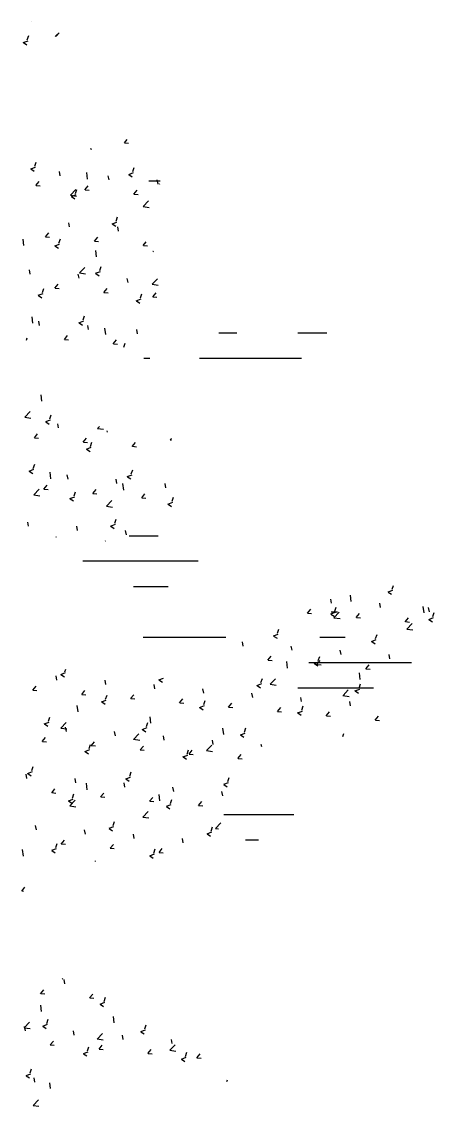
# Model space of a CAD drawing. Header units: millimetres. Extents: x 87938 to 265635, y 330093 to 434310.
# Drawn here: x 148102 to 149170, y 385488 to 388293 of the extents above; entities that cross this region are included whole.
import ezdxf

# ---------------------------------------------------------------- set-up
doc = ezdxf.new("R2010")
doc.units = ezdxf.units.MM

# ---------------------------------------------------------------- blocks, each defined once
blk = doc.blocks.new('A$C344D2886')
at = {"linetype": 'Continuous'}
for p, q in [((5101.1, 6769.8), (5101.1, 6770)), ((5089.6, 6723.3), (5093.2, 6734)), ((5161.8, 6731.3), (5167.9, 6737.7)), ((5165.2, 6733.2), (5171.9, 6741.3)), ((5165.5, 6733.3), (5166.2, 6733.3)), ((5079.1, 6716.2), (5091.5, 6720.9)), ((5079.4, 6716), (5088.2, 6710.1)), ((5340.7, 6456.8), (5347.8, 6465.3)), ((5341, 6456.8), (5351.5, 6455.9)), ((5252.4, 6442.4), (5255.9, 6440)), ((5109.1, 6396.4), (5112.7, 6407.1)), ((5098.6, 6389.3), (5110.9, 6394)), ((5098.9, 6389.1), (5107.6, 6383.1)), ((5174.6, 6371.7), (5172.5, 6382.7)), ((5245.5, 6362.9), (5243.6, 6379.7)), ((5301.1, 6360.6), (5299.1, 6371.7)), ((5352.1, 6375.1), (5364.5, 6379.9)), ((5352.4, 6374.9), (5361.2, 6369)), ((5362.7, 6382.3), (5366.2, 6392.9)), ((5112, 6346.2), (5120.6, 6356.3)), ((5112.4, 6346.3), (5122.9, 6345.4)), ((5238.6, 6335.1), (5247.1, 6345.2)), ((5404.1, 6358.1), (5433.6, 6358.1)), ((5427.7, 6349.5), (5425.6, 6360.6)), ((5432.1, 6348.7), (5431.9, 6350.5)), ((5200.9, 6321.2), (5214.7, 6335.6)), ((5200.9, 6321.3), (5216.6, 6318.9)), ((5203.9, 6318.2), (5216.2, 6323)), ((5204.2, 6318), (5212.9, 6312.1)), ((5214.4, 6325.4), (5218, 6336)), ((5238.9, 6335.2), (5249.5, 6334.3)), ((5365.1, 6324), (5373.6, 6334.2)), ((5365.5, 6324.1), (5376, 6323.2)), ((5389.2, 6292), (5403, 6306.4)), ((5389.2, 6292.1), (5404.9, 6289.7)), ((5319.7, 6254.3), (5323.3, 6265)), ((5199.1, 6239), (5197, 6250)), ((5309.2, 6247.2), (5321.5, 6251.9)), ((5309.5, 6247), (5318.3, 6241.1)), ((5325.6, 6227.9), (5323.6, 6239)), ((5080.6, 6191), (5078.7, 6207.8)), ((5136.5, 6213.5), (5145, 6223.6)), ((5136.9, 6213.6), (5147.4, 6212.6)), ((5171.5, 6197.4), (5175.1, 6208.1)), ((5263.1, 6202.4), (5271.6, 6212.5)), ((5263.4, 6202.5), (5274, 6201.6)), ((5389.6, 6191.3), (5397.2, 6200.4)), ((5160.9, 6190.3), (5173.3, 6195)), ((5161.2, 6190.1), (5170, 6184.2)), ((5268.9, 6161.8), (5267, 6178.6)), ((5390, 6191.4), (5400.5, 6190.5)), ((5414.5, 6176.2), (5415.2, 6176.4)), ((5414.8, 6176), (5416.3, 6174.9)), ((5097, 6117.3), (5095, 6128.4)), ((5223.5, 6106.3), (5221.5, 6117.3)), ((5224.3, 6120.2), (5238.1, 6134.5)), ((5224.3, 6120.3), (5240, 6117.8)), ((5266.3, 6119.3), (5278.6, 6124)), ((5266.6, 6119.1), (5275.3, 6113.1)), ((5276.8, 6126.4), (5280.4, 6137.1)), ((5161, 6080.8), (5169.5, 6090.9)), ((5350.1, 6095.2), (5348.1, 6106.2)), ((5412.6, 6091), (5426.4, 6105.3)), ((5412.6, 6091.1), (5428.3, 6088.6)), ((5118, 6062.4), (5130.4, 6067.1)), ((5118.3, 6062.1), (5127.1, 6056.2)), ((5128.6, 6069.5), (5132.1, 6080.2)), ((5161.3, 6080.9), (5171.9, 6079.9)), ((5287.6, 6069.7), (5296.1, 6079.8)), ((5287.9, 6069.8), (5298.4, 6068.9)), ((5382.1, 6055.4), (5385.7, 6066)), ((5414.1, 6058.6), (5422.6, 6068.8)), ((5371.6, 6048.2), (5383.9, 6053)), ((5371.9, 6048), (5380.6, 6042.1)), ((5414.4, 6058.7), (5425, 6057.8)), ((5104, 5990), (5102.1, 6006.7)), ((5233.9, 5998.5), (5237.4, 6009.1)), ((5121.5, 5984.6), (5119.4, 5995.7)), ((5223.3, 5991.3), (5235.7, 5996.1)), ((5223.6, 5991.1), (5232.4, 5985.2)), ((5248, 5973.6), (5246, 5984.6)), ((5292.3, 5960.8), (5290.4, 5977.5)), ((5087.3, 5946.6), (5089.2, 5952.2)), ((5185.5, 5948.1), (5194, 5958.2)), ((5185.8, 5948.1), (5196.4, 5947.2)), ((5374.6, 5962.5), (5372.5, 5973.5)), ((5584.6, 5964.9), (5631.7, 5964.9)), ((5789.6, 5964.9), (5864.6, 5964.9)), ((5312, 5937), (5320.5, 5947.1)), ((5312.4, 5937.1), (5322.9, 5936.2)), ((5339.4, 5928.1), (5342.8, 5938.1)), ((5391.1, 5899.3), (5406.2, 5899.3)), ((5535.4, 5899.3), (5799.1, 5899.3)), ((5127.4, 5788.9), (5125.5, 5805.1)), ((5082.8, 5747.2), (5096.6, 5761.6)), ((5148, 5742.6), (5151.6, 5753.2)), ((5082.8, 5747.3), (5098.5, 5744.9)), ((5137.5, 5735.5), (5149.8, 5740.2)), ((5137.8, 5735.2), (5146.5, 5729.3)), ((5170.4, 5719.2), (5168.4, 5730.3)), ((5271.1, 5718), (5276.1, 5723.2)), ((5107.9, 5693.7), (5116.4, 5703.8)), ((5271.1, 5718.1), (5286.8, 5715.7)), ((5297, 5708.1), (5296.3, 5712)), ((5108.2, 5693.8), (5118.8, 5692.9)), ((5234.4, 5682.6), (5243, 5692.8)), ((5234.8, 5682.7), (5245.3, 5681.8)), ((5242.8, 5664.4), (5255.1, 5669.2)), ((5253.3, 5671.6), (5256.9, 5682.2)), ((5361, 5671.6), (5369.5, 5681.7)), ((5361.3, 5671.7), (5371.9, 5670.7)), ((5459.4, 5688.8), (5462.7, 5692.3)), ((5459.4, 5688.9), (5462.9, 5688.4)), ((5243.1, 5664.2), (5251.9, 5658.3)), ((5094.5, 5607.5), (5106.9, 5612.3)), ((5105.1, 5614.6), (5108.7, 5625.3)), ((5358.6, 5600.5), (5362.2, 5611.2)), ((5094.8, 5607.3), (5103.6, 5601.4)), ((5150.8, 5587.8), (5148.9, 5604.6)), ((5194.9, 5586.5), (5192.9, 5597.6)), ((5321.5, 5575.4), (5319.4, 5586.5)), ((5348.1, 5593.4), (5360.4, 5598.1)), ((5348.4, 5593.2), (5357.2, 5587.2)), ((5106.2, 5546.2), (5119.9, 5560.5)), ((5132.4, 5561), (5140.9, 5571.1)), ((5132.7, 5561.1), (5143.3, 5560.2)), ((5258.9, 5549.9), (5267.4, 5560.1)), ((5339.1, 5558.6), (5337.1, 5575.4)), ((5448, 5564.4), (5446, 5575.4)), ((5106.2, 5546.3), (5121.9, 5543.8)), ((5199.9, 5536.5), (5212.2, 5541.2)), ((5200.2, 5536.3), (5208.9, 5530.3)), ((5210.4, 5543.6), (5214, 5554.3)), ((5259.3, 5550), (5269.8, 5549.1)), ((5294.5, 5517), (5308.2, 5531.3)), ((5385.5, 5538.9), (5394, 5549)), ((5385.8, 5538.9), (5396.4, 5538)), ((5453.4, 5522.4), (5465.8, 5527.1)), ((5463.9, 5529.5), (5467.5, 5540.1)), ((5294.5, 5517.1), (5310.1, 5514.6)), ((5453.7, 5522.1), (5462.5, 5516.2)), ((5092.8, 5464.9), (5090.8, 5475.9)), ((5315.7, 5472.6), (5319.3, 5483.2)), ((5219.4, 5453.8), (5217.4, 5464.8)), ((5305.2, 5465.4), (5317.5, 5470.2)), ((5305.5, 5465.2), (5314.2, 5459.3)), ((5345.9, 5443), (5343.9, 5453.8)), ((5164, 5436.8), (5165.4, 5438.4)), ((5291.3, 5426.6), (5291.9, 5427.4)), ((5352.7, 5440.6), (5428.3, 5440.6)), ((5233.1, 5375.1), (5531.2, 5375.1)), ((5364.3, 5309.5), (5453.6, 5309.5)), ((6033.4, 5302.3), (6036.6, 5311.6)), ((5876.6, 5265.7), (5874.6, 5276.8)), ((5927.4, 5270), (5925.4, 5286.7)), ((6022.9, 5295.1), (6035.3, 5299.9)), ((6023.2, 5294.9), (6032, 5289)), ((5814.1, 5240.2), (5822.6, 5250.4)), ((5885.2, 5245.3), (5888.8, 5256)), ((6003.2, 5254.6), (6001.1, 5265.7)), ((6115.7, 5240.8), (6113.7, 5257.5)), ((6129.7, 5243.6), (6127.7, 5254.6)), ((5814.4, 5240.3), (5825, 5239.4)), ((5874.7, 5238.2), (5887, 5243)), ((5875, 5238), (5883.7, 5232.1)), ((5875.1, 5244), (5892.2, 5244)), ((5882.7, 5228.4), (5898.4, 5226)), ((5882.8, 5228.3), (5896.5, 5242.6)), ((5940.6, 5229.1), (5949.1, 5239.3)), ((5941, 5229.2), (5951.5, 5228.3)), ((6067.2, 5218.1), (6075.7, 5228.2)), ((6067.5, 5218.2), (6078.1, 5217.2)), ((6128.2, 5224.1), (6140.6, 5228.8)), ((6128.5, 5223.9), (6137.3, 5217.9)), ((6138.8, 5231.2), (6142.3, 5241.9)), ((5737, 5188.4), (5740.5, 5199.1)), ((6071, 5199.2), (6086.7, 5196.8)), ((6071.1, 5199.1), (6084.8, 5213.4)), ((5389.5, 5178.5), (5603.2, 5178.5)), ((5648, 5155.2), (5646, 5166.2)), ((5726.4, 5181.3), (5738.8, 5186.1)), ((5726.7, 5181.1), (5735.5, 5175.2)), ((5846.4, 5178.5), (5911.8, 5178.5)), ((5980, 5167.2), (5992.3, 5171.9)), ((5980.3, 5167), (5989, 5161)), ((5990.5, 5174.3), (5994.1, 5185)), ((5774.5, 5144.1), (5772.5, 5155.1)), ((5901.1, 5133), (5899, 5144.1)), ((5712, 5118.6), (5720.5, 5128.7)), ((5712.3, 5118.7), (5722.9, 5117.8)), ((5762.5, 5098.1), (5760.5, 5114.9)), ((5817.6, 5112.9), (6083.2, 5112.9)), ((5831.7, 5110.3), (5844.1, 5115)), ((5832, 5110.1), (5840.8, 5104.1)), ((5838.6, 5107.5), (5847.1, 5117.6)), ((5838.9, 5107.6), (5849.4, 5106.7)), ((5842.3, 5117.4), (5845.8, 5128.1)), ((5965.1, 5096.4), (5973.6, 5106.6)), ((6027.6, 5121.9), (6025.6, 5133)), ((5166.3, 5066.7), (5164.2, 5077.8)), ((5176.4, 5081.6), (5188.7, 5086.4)), ((5176.7, 5081.4), (5185.5, 5075.5)), ((5186.9, 5088.8), (5189, 5094.9)), ((5950.8, 5068.9), (5948.8, 5085.7)), ((5965.4, 5096.5), (5976, 5095.6)), ((5103.8, 5041.2), (5112.3, 5051.4)), ((5292.8, 5055.7), (5290.8, 5066.7)), ((5419.4, 5044.6), (5417.3, 5055.6)), ((5429.9, 5067.5), (5442.3, 5072.2)), ((5430.2, 5067.3), (5439, 5061.4)), ((5683.5, 5053.4), (5695.8, 5058.1)), ((5683.8, 5053.2), (5692.6, 5047.2)), ((5694, 5060.5), (5697.6, 5071.2)), ((5717.8, 5056.5), (5733.5, 5054.1)), ((5717.9, 5056.4), (5731.6, 5070.7)), ((5947.6, 5046.4), (5951.2, 5057)), ((5104.1, 5041.3), (5114.6, 5040.4)), ((5230.3, 5030.2), (5238.8, 5040.3)), ((5230.6, 5030.2), (5241.2, 5029.3)), ((5292.2, 5017.7), (5295.8, 5028.4)), ((5356.8, 5019.1), (5365.4, 5029.2)), ((5545.9, 5033.5), (5543.9, 5044.6)), ((5672.5, 5022.4), (5670.4, 5033.5)), ((5788.9, 5047.4), (5984.8, 5047.4)), ((5799, 5011.4), (5797, 5022.4)), ((5906.1, 5027.3), (5921.8, 5024.9)), ((5906.2, 5027.2), (5919.9, 5041.5)), ((5937, 5039.2), (5949.4, 5044)), ((5937.3, 5039), (5946.1, 5033.1)), ((5221, 4984.6), (5219, 5001.4)), ((5281.7, 5010.6), (5294, 5015.3)), ((5282, 5010.4), (5290.8, 5004.5)), ((5357.2, 5019.2), (5367.7, 5018.3)), ((5483.4, 5008), (5491.9, 5018.2)), ((5483.7, 5008.1), (5494.3, 5007.2)), ((5535.2, 4996.5), (5547.6, 5001.2)), ((5535.5, 4996.2), (5544.3, 4990.3)), ((5545.8, 5003.6), (5549.4, 5014.3)), ((5609.9, 4996.9), (5618.4, 5007.1)), ((5610.3, 4997), (5620.8, 4996.1)), ((5736.5, 4985.9), (5745, 4996)), ((5799.3, 4989.5), (5802.9, 5000.1)), ((5925.6, 5000.3), (5923.5, 5011.4)), ((5144, 4960.8), (5147.6, 4971.5)), ((5409.3, 4955.4), (5407.3, 4972.2)), ((5736.8, 4986), (5747.4, 4985)), ((5788.8, 4982.3), (5801.2, 4987.1)), ((5789.1, 4982.1), (5797.9, 4976.2)), ((5863, 4974.8), (5871.5, 4984.9)), ((5863.4, 4974.9), (5873.9, 4974)), ((5989.6, 4963.7), (5998.1, 4973.9)), ((5133.5, 4953.7), (5145.8, 4958.4)), ((5133.7, 4953.5), (5142.5, 4947.6)), ((5176.3, 4943.1), (5192, 4940.6)), ((5176.4, 4943), (5190.1, 4957.3)), ((5190.8, 4934), (5188.7, 4945.1)), ((5387, 4939.6), (5399.4, 4944.3)), ((5387.3, 4939.3), (5396.1, 4933.4)), ((5397.5, 4946.7), (5401.1, 4957.4)), ((5597.6, 4926.2), (5595.6, 4943)), ((5651.1, 4932.6), (5654.7, 4943.2)), ((5989.9, 4963.8), (6000.5, 4962.9)), ((5128.2, 4908.5), (5136.7, 4918.7)), ((5317.3, 4922.9), (5315.3, 4934)), ((5364.6, 4913.9), (5380.3, 4911.4)), ((5364.7, 4913.8), (5378.4, 4928.1)), ((5443.9, 4911.9), (5441.8, 4922.9)), ((5570.4, 4900.8), (5568.4, 4911.9)), ((5640.6, 4925.4), (5652.9, 4930.2)), ((5640.9, 4925.2), (5649.6, 4919.3)), ((5905.7, 4921.5), (5908.2, 4929.1)), ((5128.6, 4908.6), (5139.1, 4907.7)), ((5238.8, 4882.7), (5251.1, 4887.4)), ((5239.1, 4882.4), (5247.8, 4876.5)), ((5249.3, 4889.8), (5252.9, 4900.5)), ((5254.8, 4897.4), (5263.3, 4907.6)), ((5255.1, 4897.5), (5265.7, 4896.6)), ((5381.3, 4886.4), (5389.8, 4896.5)), ((5381.7, 4886.5), (5392.2, 4885.5)), ((5502.9, 4875.7), (5506.4, 4886.3)), ((5507.9, 4875.3), (5516.4, 4885.4)), ((5552.9, 4884.7), (5568.6, 4882.2)), ((5553, 4884.6), (5566.7, 4898.9)), ((5696, 4894.7), (5694.9, 4900.8)), ((5492.3, 4868.5), (5504.7, 4873.3)), ((5492.6, 4868.3), (5501.4, 4862.4)), ((5508.2, 4875.4), (5518.8, 4874.5)), ((5634.4, 4864.2), (5642.9, 4874.4)), ((5634.8, 4864.3), (5645.3, 4863.4)), ((5090.5, 4825.8), (5102.9, 4830.5)), ((5090.8, 4825.5), (5099.6, 4819.6)), ((5101.1, 4832.9), (5104.6, 4843.5)), ((5354.6, 4818.8), (5358.2, 4829.4)), ((5088.7, 4812.4), (5086.7, 4823.4)), ((5215.2, 4801.3), (5213.2, 4812.4)), ((5244.4, 4783.6), (5242.4, 4800.3)), ((5341.8, 4790.2), (5339.8, 4801.3)), ((5344.1, 4811.6), (5356.4, 4816.4)), ((5344.4, 4811.4), (5353.2, 4805.5)), ((5597.6, 4797.5), (5610, 4802.2)), ((5597.9, 4797.3), (5606.7, 4791.4)), ((5608.2, 4804.6), (5611.7, 4815.3)), ((5152.7, 4775.8), (5161.2, 4785.9)), ((5153.1, 4775.9), (5163.6, 4775)), ((5206.4, 4761.9), (5210, 4772.5)), ((5279.3, 4764.7), (5287.8, 4774.9)), ((5432.7, 4754.4), (5430.7, 4771.1)), ((5468.3, 4779.2), (5466.3, 4790.2)), ((5594.9, 4768.1), (5592.8, 4779.2)), ((5195.8, 4754.7), (5208.2, 4759.5)), ((5196.1, 4754.5), (5204.9, 4748.6)), ((5199.7, 4742), (5215.4, 4739.6)), ((5199.8, 4741.9), (5213.5, 4756.2)), ((5279.6, 4764.8), (5290.1, 4763.9)), ((5405.8, 4753.7), (5414.3, 4763.8)), ((5406.1, 4753.8), (5416.7, 4752.8)), ((5449.4, 4740.6), (5461.7, 4745.3)), ((5459.9, 4747.7), (5463.5, 4758.4)), ((5532.4, 4742.6), (5540.9, 4752.7)), ((5532.7, 4742.7), (5543.2, 4741.8)), ((5388.1, 4712.7), (5401.8, 4727)), ((5449.7, 4740.4), (5458.5, 4734.5)), ((5598.2, 4719.7), (5778.6, 4719.7)), ((5113.2, 4679.7), (5111.1, 4690.7)), ((5301.2, 4683.7), (5313.5, 4688.4)), ((5311.7, 4690.8), (5315.3, 4701.5)), ((5388, 4712.8), (5403.7, 4710.4)), ((5565.2, 4676.7), (5568.8, 4687.4)), ((5576.4, 4683.5), (5590.1, 4697.8)), ((5239.7, 4668.6), (5237.7, 4679.7)), ((5301.4, 4683.5), (5310.2, 4677.5)), ((5366.3, 4657.5), (5364.2, 4668.6)), ((5492.8, 4646.5), (5490.8, 4657.5)), ((5554.7, 4669.6), (5567.1, 4674.3)), ((5555, 4669.3), (5563.8, 4663.4)), ((5576.3, 4683.6), (5583.9, 4682.4)), ((5152.9, 4626.8), (5165.3, 4631.5)), ((5163.4, 4633.9), (5167, 4644.6)), ((5177.2, 4643.1), (5185.7, 4653.2)), ((5177.5, 4643.2), (5188.1, 4642.3)), ((5303.7, 4632), (5312.2, 4642.2)), ((5304.1, 4632.1), (5314.6, 4631.2)), ((5417, 4619.8), (5420.6, 4630.4)), ((5430.3, 4621), (5438.8, 4631.1)), ((5654.2, 4654.2), (5687.6, 4654.2)), ((5079.5, 4611.7), (5077.5, 4628.5)), ((5153.2, 4626.6), (5162, 4620.6)), ((5406.5, 4612.7), (5418.8, 4617.4)), ((5406.8, 4612.4), (5415.5, 4606.5)), ((5430.6, 4621), (5441.2, 4620.1)), ((5266, 4597.9), (5265.8, 4599.3)), ((5075.1, 4521.5), (5083.6, 4531.6)), ((5075.5, 4521.6), (5079.4, 4521.2)), ((5179.6, 4295), (5181.4, 4293.7)), ((5186.6, 4281.5), (5184.6, 4292.6)), ((5124.1, 4256), (5132.6, 4266.2)), ((5124.4, 4256.1), (5135, 4255.2)), ((5250.6, 4245), (5259.1, 4255.1)), ((5251, 4245.1), (5261.5, 4244.1)), ((5288.2, 4236), (5291.8, 4246.6)), ((5126.2, 4209.6), (5124.3, 4226.3)), ((5277.7, 4228.8), (5290, 4233.6)), ((5278, 4228.6), (5286.8, 4222.7)), ((5081.6, 4167.9), (5095.4, 4182.2)), ((5140, 4179.1), (5143.6, 4189.7)), ((5314.5, 4180.4), (5312.6, 4197.1)), ((5081.6, 4168), (5097.3, 4165.6)), ((5084.6, 4159.9), (5082.5, 4171)), ((5129.4, 4171.9), (5141.8, 4176.7)), ((5129.7, 4171.7), (5138.5, 4165.8)), ((5211.1, 4148.8), (5209.1, 4159.9)), ((5269.9, 4138.7), (5283.7, 4153)), ((5383, 4157.8), (5395.3, 4162.5)), ((5383.3, 4157.6), (5392.1, 4151.7)), ((5393.5, 4164.9), (5397.1, 4175.6)), ((5148.6, 4123.3), (5157.1, 4133.5)), ((5269.9, 4138.8), (5285.6, 4136.4)), ((5337.6, 4137.8), (5335.6, 4148.8)), ((5464.2, 4126.7), (5462.2, 4137.7)), ((5148.9, 4123.4), (5159.5, 4122.5)), ((5234.8, 4100.9), (5247.1, 4105.6)), ((5235, 4100.7), (5243.8, 4094.8)), ((5245.3, 4108), (5248.9, 4118.7)), ((5275.1, 4112.3), (5283.6, 4122.4)), ((5275.5, 4112.4), (5286, 4111.4)), ((5401.7, 4101.2), (5410.2, 4111.3)), ((5402, 4101.3), (5412.5, 4100.4)), ((5458.2, 4109.5), (5472, 4123.8)), ((5458.2, 4109.6), (5473.9, 4107.2)), ((5498.8, 4093.9), (5502.4, 4104.6)), ((5528.2, 4090.1), (5536.7, 4100.3)), ((5488.3, 4086.8), (5500.7, 4091.5)), ((5488.6, 4086.5), (5497.4, 4080.6)), ((5528.5, 4090.2), (5539.1, 4089.3)), ((5086.5, 4044), (5098.9, 4048.7)), ((5086.8, 4043.8), (5095.6, 4037.9)), ((5097, 4051.1), (5100.6, 4061.8)), ((5109, 4027.2), (5107, 4038.3)), ((5149.4, 4010.7), (5147.7, 4025.3)), ((5606.1, 4028.8), (5607.7, 4033.5)), ((5105, 3966.8), (5118.8, 3981.2)), ((5105, 3966.9), (5119.6, 3964.7))]:
    blk.add_line(p, q, dxfattribs=at)

msp = doc.modelspace()

# ---------------------------------------------------------------- block references
msp.add_blockref('A$C344D2886', (143027.3, 381523.4))

doc.saveas('drawing.dxf')
